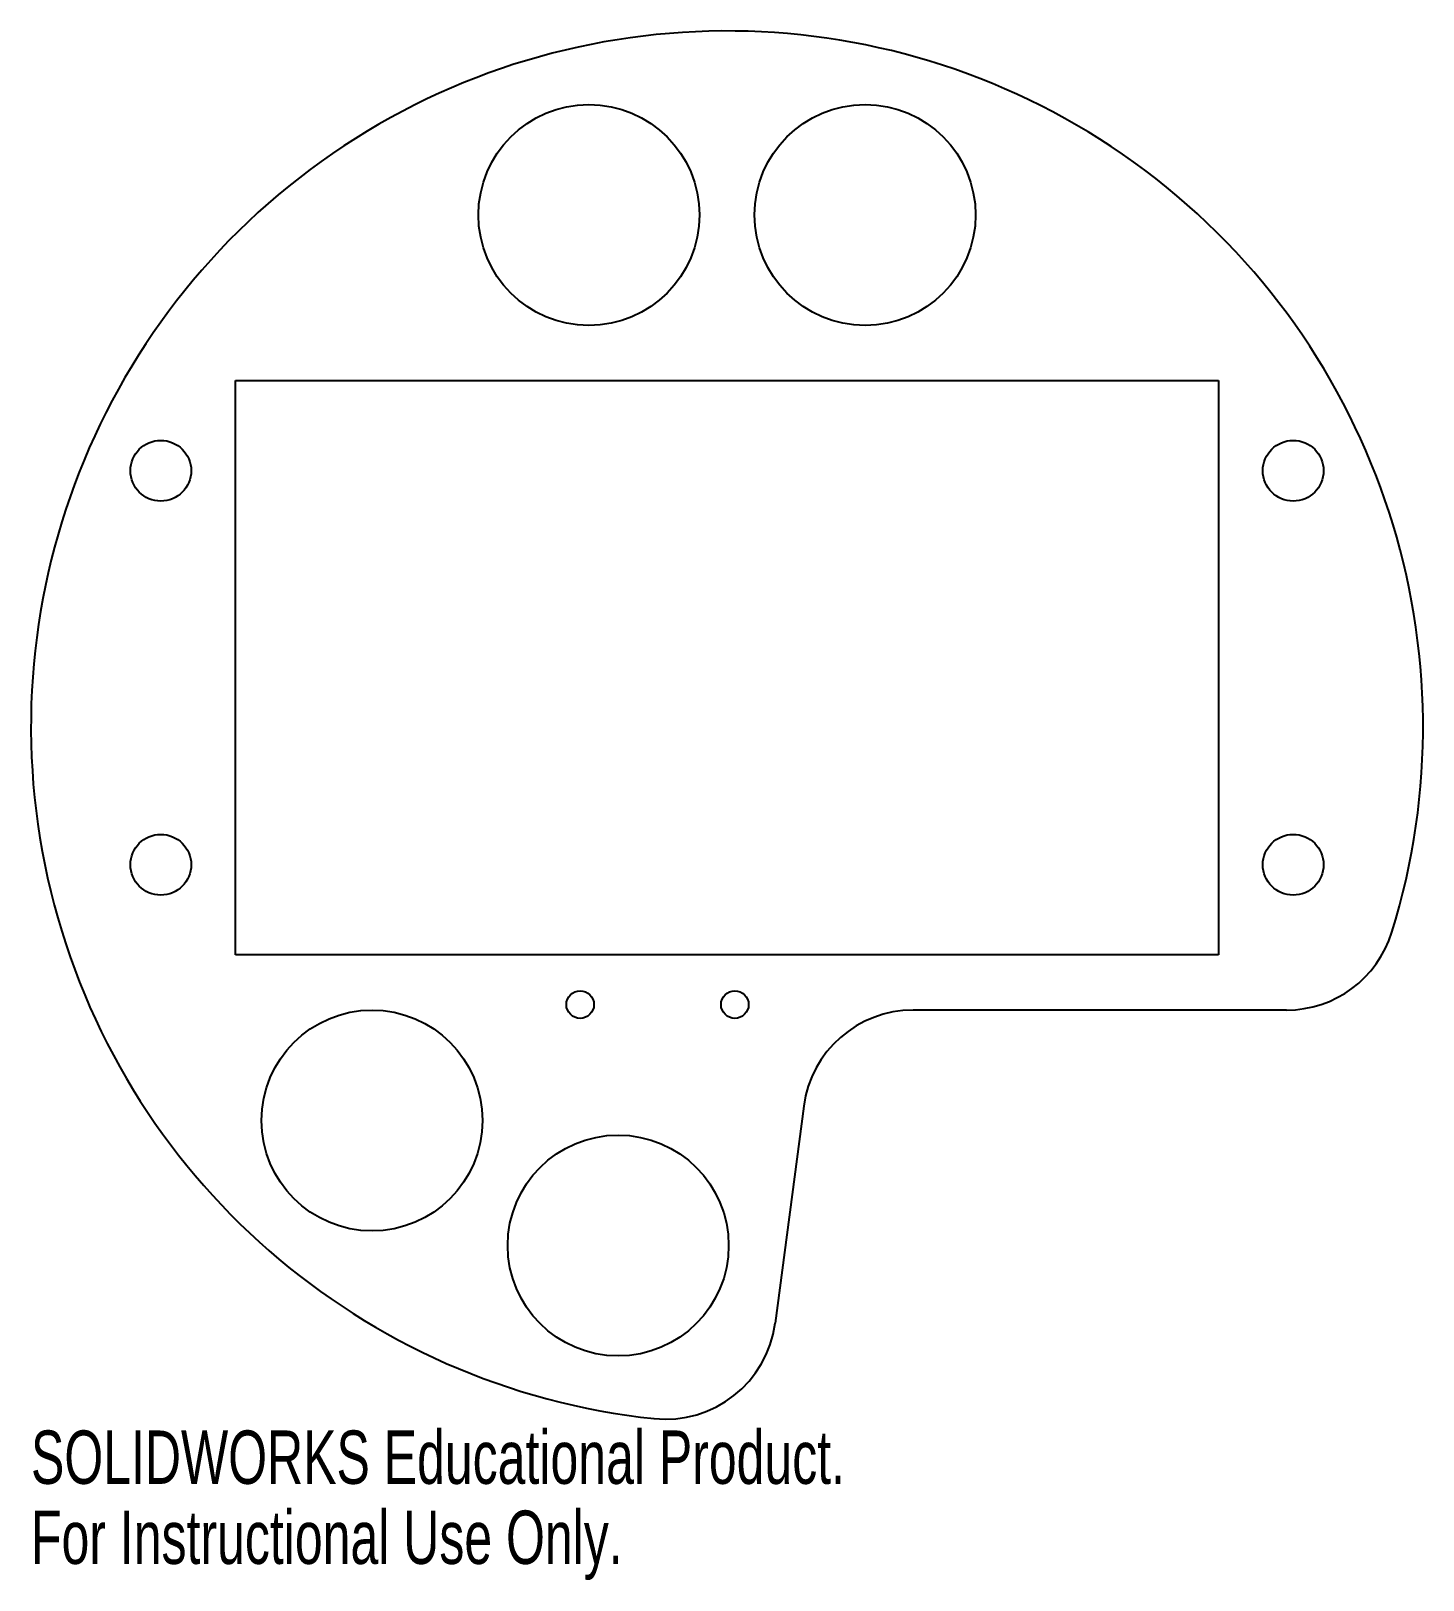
# Model space of a CAD drawing. Header units: millimetres. Extents: x -63 to 63, y -77 to 63.
import ezdxf

# ---------------------------------------------------------------- set-up
doc = ezdxf.new("R2010")
doc.units = ezdxf.units.MM
doc.styles.add('SLDTEXTSTYLE0', font='TXT', dxfattribs={"width": 0.7})

msp = doc.modelspace()

# ---------------------------------------------------------------- linework, layer by layer
at = {"color": 7, "linetype": 'Continuous', "lineweight": 25}
for p, q in [((-44.5, 31.34), (44.5, 31.34)), ((-44.5, -20.66), (-44.5, 31.34)), ((44.5, 31.34), (44.5, -20.66)), ((44.5, -20.66), (-44.5, -20.66)), ((50.63, -25.66), (16.86, -25.66)), ((6.95, -34.35), (4.36, -54.01))]:
    msp.add_line(p, q, dxfattribs=at)
for centre, radius in [((-12.5, 46.34), 10), ((12.5, 46.34), 10), ((-51.25, 23.18), 2.75), ((51.25, 23.18), 2.75), ((-51.25, -12.5), 2.75), ((51.25, -12.5), 2.75), ((-13.29, -25.16), 1.25), ((0.71, -25.16), 1.25), ((-32.13, -35.66), 10), ((-9.85, -46.98), 10)]:
    msp.add_circle(centre, radius, dxfattribs=at)
for centre, radius, start, end in [((0, 0), 63, 342.8185, 263.9815), ((50.63, -15.66), 10, 270, 342.8185), ((16.86, -35.66), 10, 90, 172.5), ((-5.56, -52.71), 10, 263.9815, 352.5)]:
    msp.add_arc(centre, radius, start, end, dxfattribs=at)

# ---------------------------------------------------------------- texts
at = {"color": 7, "linetype": 'Continuous', "char_height": 4.8336, "attachment_point": 1, "style": 'SLDTEXTSTYLE0'}
for s, insert in [('SOLIDWORKS Educational Product.', (-63, -63.73)), ('For Instructional Use Only.', (-63, -70.98))]:
    msp.add_mtext(s, dxfattribs=dict(at, insert=insert))

doc.saveas('drawing.dxf')
